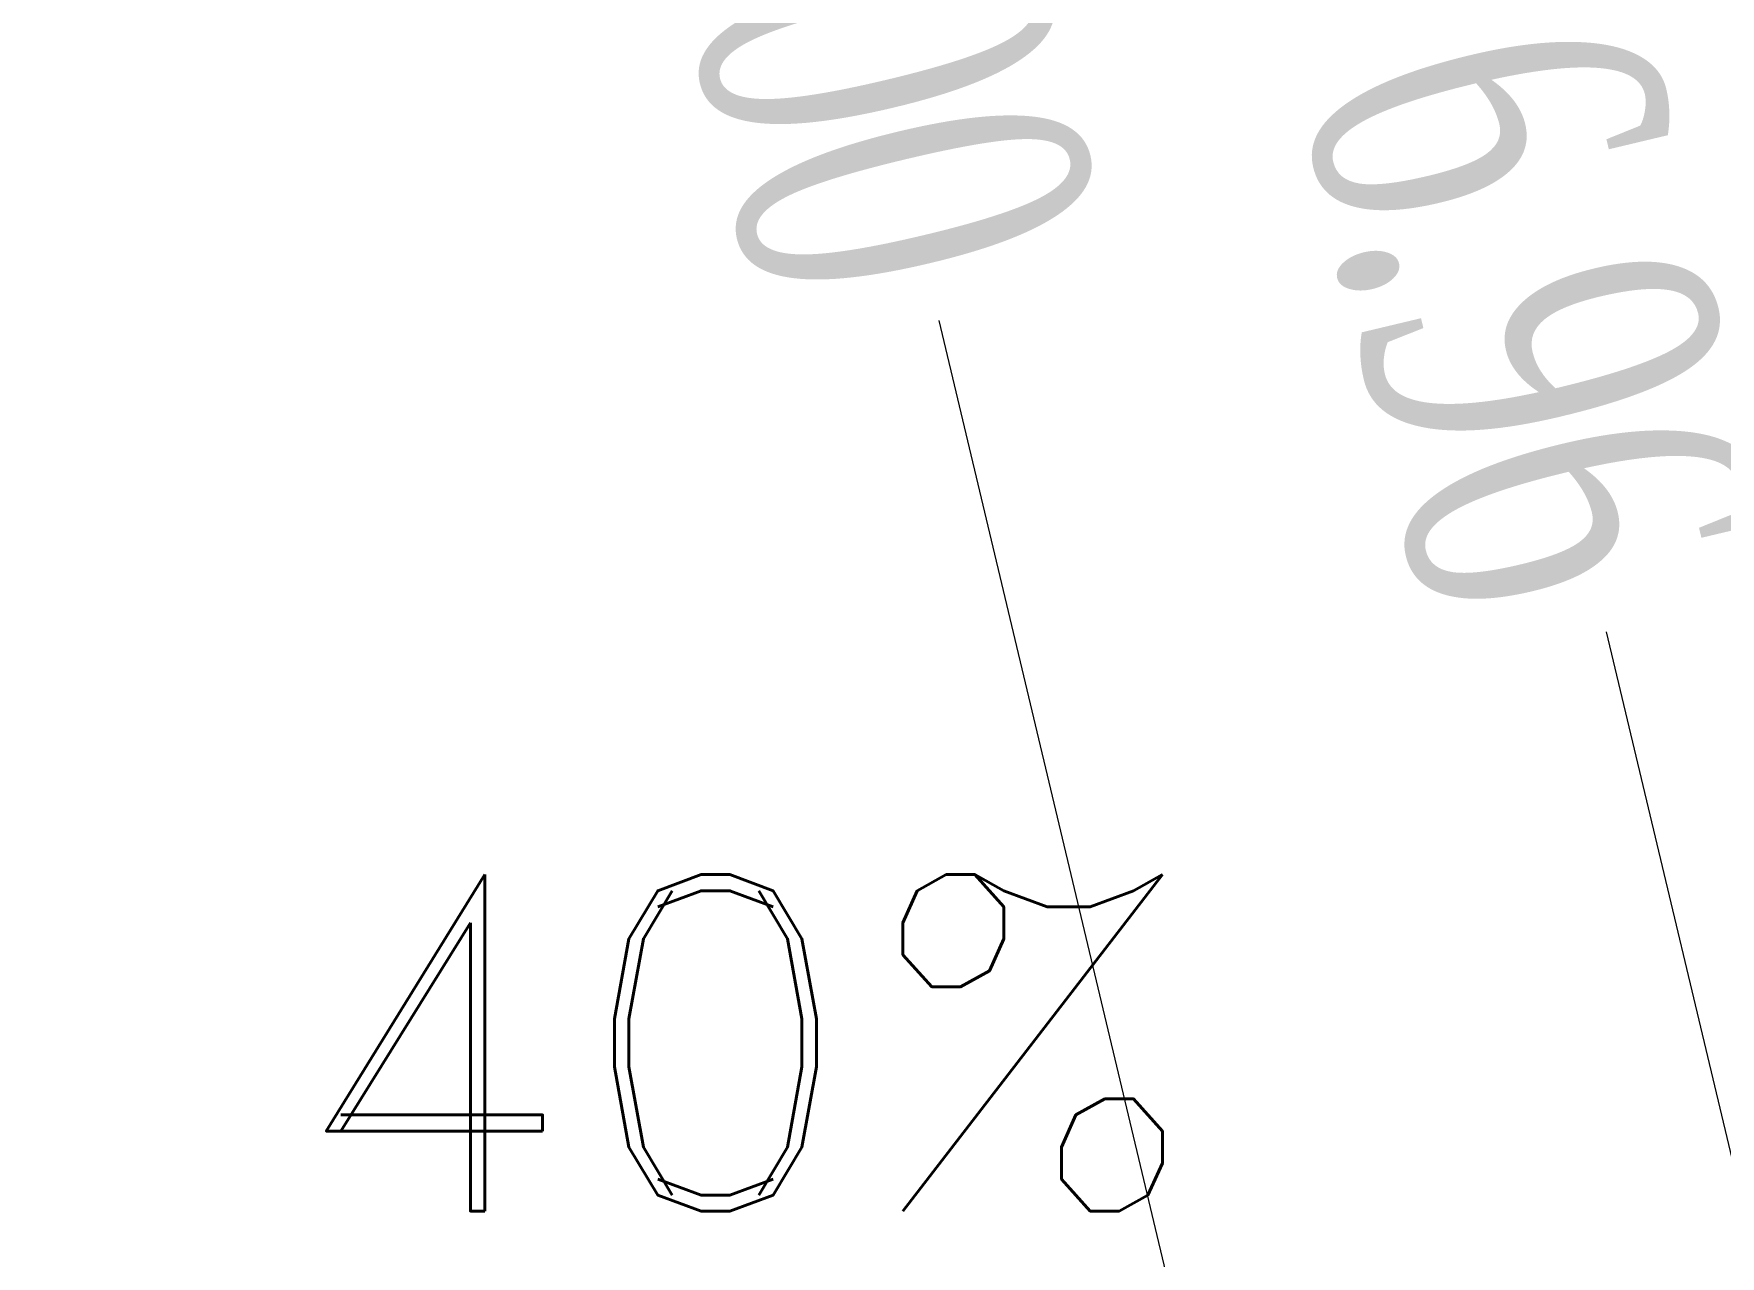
# Model space of a CAD drawing. Header units: metres. Extents: x -434 to 683, y -422 to -228.
# Drawn here: x 41.25 to 43.164, y -302.682 to -301.295 of the extents above; entities that cross this region are included whole.
import ezdxf

# ---------------------------------------------------------------- set-up
doc = ezdxf.new("R2010")
doc.units = ezdxf.units.M
doc.header["$MEASUREMENT"] = 0
doc.header["$PDMODE"] = 34
doc.layers.add('Dimn Out', color=6, linetype='Continuous', lineweight=9)
doc.layers.add('Level', color=255, linetype='Continuous', lineweight=5)
doc.styles.add('Romand_rahak', font='romand.shx')
doc.styles.add('UTMAN', font='romantic.ttf', dxfattribs={"width": 0.6})
doc.dimstyles.new('UTMAN 77', dxfattribs={"dimscale": 0.8, "dimtxt": 0.1, "dimasz": 0.1, "dimexe": 0, "dimexo": 0, "dimgap": 0.09, "dimtad": 0, "dimzin": 0, "dimdsep": 46, "dimtxsty": 'UTMAN', "dimblk": 'OBLIQUE', "dimcen": 0.09, "dimclrd": 252, "dimclre": 8, "dimclrt": 7, "dimadec": 0, "dimazin": 0, "dimtfac": 1, "dimtix": 1, "dimtofl": 0, "dimtmove": 1, "dimatfit": 3, "dimldrblk": 'OBLIQUE', "dimfxl": 0.18, "dimtolj": 1, "dimtzin": 0, "dimlwd": -1, "dimarcsym": 0})

# ---------------------------------------------------------------- blocks, each defined once
blk = doc.blocks.new('_OBLIQUE')
at = {"color": 0, "linetype": 'ByBlock'}
blk.add_line((-0.5, -0.5), (0.5, 0.5), dxfattribs=at)
blk = doc.blocks.new('*D302')
at = {"layer": 'DEFPOINTS', "color": 0, "ltscale": 50, "transparency": 16777216}
for p in [(44.9811, -297.5485), (42.1411, -298.2254), (46.596, -304.3236)]:
    blk.add_point(p, dxfattribs=at)
at = {"layer": 'Dimn Out', "color": 8, "lineweight": -2, "ltscale": 50, "transparency": 16777216}
for p, q in [((44.9811, -297.5485), (42.1411, -298.2254)), ((46.596, -304.3236), (43.756, -305.0006))]:
    blk.add_line(p, q, dxfattribs=at)
at = {"layer": 'Dimn Out', "color": 252, "ltscale": 50, "transparency": 16777216}
for p, q in [((42.1411, -298.2254), (42.8626, -301.2523)), ((43.756, -305.0006), (43.0346, -301.9736))]:
    blk.add_line(p, q, dxfattribs=at)
at = {"layer": 'Dimn Out', "color": 252, "ltscale": 50, "transparency": 16777216, "xscale": 0.024, "yscale": 0.024, "zscale": 0.024}
for p, rotation in [((42.1411, -298.2254), 103.4064929545647), ((43.756, -305.0006), 283.4064929545647)]:
    blk.add_blockref('_OBLIQUE', p, dxfattribs=dict(at, rotation=rotation))
at = {"layer": 'Dimn Out', "color": 7, "ltscale": 50, "transparency": 16777216, "insert": (42.9486, -301.613), "char_height": 0.4, "attachment_point": 5, "rotation": 283.4065, "style": 'UTMAN'}
blk.add_mtext('\\A1;6.96', dxfattribs=at)
blk = doc.blocks.new('*D308')
at = {"layer": 'DEFPOINTS', "color": 0, "ltscale": 50, "transparency": 16777216}
for p in [(44.7411, -296.5417), (46.596, -304.3236), (43.1189, -305.1524)]:
    blk.add_point(p, dxfattribs=at)
at = {"layer": 'Dimn Out', "color": 8, "lineweight": -2, "ltscale": 50, "transparency": 16777216}
for p, q in [((44.7411, -296.5417), (41.264, -297.3704)), ((46.596, -304.3236), (43.1189, -305.1524))]:
    blk.add_line(p, q, dxfattribs=at)
at = {"layer": 'Dimn Out', "color": 252, "ltscale": 50, "transparency": 16777216}
for p, q in [((41.264, -297.3704), (42.1059, -300.9027)), ((43.1189, -305.1524), (42.277, -301.6202))]:
    blk.add_line(p, q, dxfattribs=at)
at = {"layer": 'Dimn Out', "color": 252, "ltscale": 50, "transparency": 16777216, "xscale": 0.024, "yscale": 0.024, "zscale": 0.024}
for p, rotation in [((41.264, -297.3704), 103.4064929545796), ((43.1189, -305.1524), 283.4064929545796)]:
    blk.add_blockref('_OBLIQUE', p, dxfattribs=dict(at, rotation=rotation))
at = {"layer": 'Dimn Out', "color": 7, "ltscale": 50, "transparency": 16777216, "insert": (42.1914, -301.2614), "char_height": 0.4, "attachment_point": 5, "rotation": 283.4065, "style": 'UTMAN'}
blk.add_mtext('\\A1;8.00', dxfattribs=at)

msp = doc.modelspace()

# ---------------------------------------------------------------- texts
at = {"layer": 'Level', "color": 7, "style": 'Romand_rahak'}
msp.add_text('40%%%', height=0.38172, dxfattribs=at).set_placement((41.5325, -302.6308))

# ---------------------------------------------------------------- dimensions: what is measured, and where the dimension line sits
at = {"layer": 'Dimn Out', "color": 6, "ltscale": 50}
for p1, p2, distance, picture, middle in [((44.7411, -296.5417), (46.596, -304.3236), -3.5745, '*D308', (42.1914, -301.2614)), ((46.596, -304.3236), (44.9811, -297.5485), 2.9195, '*D302', (42.9486, -301.613))]:
    dim = msp.add_aligned_dim(p1=p1, p2=p2, distance=distance, dimstyle='UTMAN 77', override={"dimtxt": 0.5, "dimasz": 0.03}, dxfattribs=at)
    dim.commit()
    dim.dimension.update_dxf_attribs({"geometry": picture, "text_midpoint": middle})

doc.saveas('drawing.dxf')
